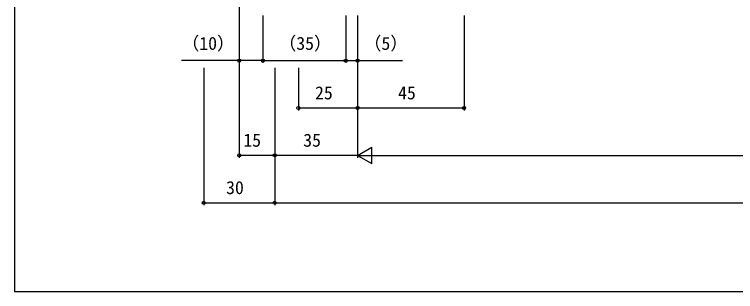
# Model space of a CAD drawing. Units: millimetres, scale not verified. Extents: x -437 to 438, y -554 to 551.
# Drawn here: x -436.8 to -132.1, y -553.7 to -436.7 of the extents above; entities that cross this region are included whole.
import ezdxf
from ezdxf.enums import TextEntityAlignment as Align

# ---------------------------------------------------------------- set-up
doc = ezdxf.new("R2010")
doc.units = ezdxf.units.MM
doc.header["$LTSCALE"] = 4
doc.layers.add('0-7_YKK_D', color=6, linetype='Continuous')
doc.layers.add('0-8_YKK_ZWAK', color=7, linetype='Continuous')
doc.styles.add('ＭＳ ゴシック', font='')
doc.styles.get('ＭＳ ゴシック').set_extended_font_data('MS Gothic')

msp = doc.modelspace()

# ---------------------------------------------------------------- linework, layer by layer
at = {"layer": '0-7_YKK_D'}
for p, q in [((-341.8, -406.9), (-341.8, -497.2)), ((-341.8, -437.2), (-341.8, -457.2)), ((-331.801, -437.2), (-331.801, -457.2)), ((-331.801, -437.2), (-331.801, -457.2)), ((-296.801, -437.2), (-296.801, -457.2)), ((-296.801, -437.2), (-296.801, -457.2)), ((-291.8, -437.2), (-291.8, -477.2)), ((-291.8, -437.2), (-291.8, -457.2)), ((-246.8, -437.2), (-246.8, -477.2)), ((-331.801, -456.2), (-296.801, -456.2)), ((-356.8, -459.2), (-356.8, -517.2)), ((-326.8, -459.2), (-326.8, -517.2)), ((-326.8, -459.2), (-326.8, -497.2)), ((-326.8, -459.2), (-326.8, -517.2)), ((-326.8, -459.2), (-326.8, -497.2)), ((-316.8, -459.2), (-316.8, -477.2)), ((-291.8, -459.2), (-291.8, -497.2)), ((-291.8, -459.2), (-291.8, -497.2)), ((-291.8, -459.2), (-291.8, -477.2)), ((-316.8, -476.2), (-291.8, -476.2)), ((-291.8, -476.2), (-246.8, -476.2)), ((-291.8, -496.2), (-285.738, -492.7)), ((-285.738, -499.7), (-285.738, -492.7)), ((-326.8, -496.2), (-341.8, -496.2)), ((-291.8, -496.2), (-326.8, -496.2)), ((-291.8, -496.2), (-285.738, -499.7)), ((-291.8, -496.2), (-279.676, -496.2)), ((-284.8, -496.2), (286.2, -496.2)), ((-356.8, -516.2), (-326.8, -516.2)), ((-326.8, -516.2), (328.2, -516.2))]:
    msp.add_line(p, q, dxfattribs=at)
for points in [[(-331.801, -456.2), (-341.8, -456.2), (-366.205, -456.2)], [(-296.801, -456.2), (-291.8, -456.2), (-272.849, -456.2)]]:
    msp.add_lwpolyline(points, dxfattribs=at)
for centre in [(-341.8, -456.2), (-331.801, -456.2), (-331.801, -456.2), (-296.801, -456.2), (-296.801, -456.2), (-291.8, -456.2), (-316.8, -476.2), (-291.8, -476.2), (-291.8, -476.2), (-246.8, -476.2), (-341.8, -496.2), (-326.8, -496.2), (-326.8, -496.2), (-356.8, -516.2), (-326.8, -516.2)]:
    msp.add_circle(centre, 0.637, dxfattribs=at)
at = {"layer": '0-8_YKK_ZWAK'}
msp.add_line((-436.8, 516.3), (-436.8, -553.7), dxfattribs=at)
msp.add_lwpolyline([(-436.8, -553.7), (438.2, -553.7), (438.2, 516.3)], dxfattribs=at)

# ---------------------------------------------------------------- texts
at = {"layer": '0-7_YKK_D', "style": 'ＭＳ ゴシック'}
for s, p in [('（10）', (-366.165, -453.305)), ('（35）', (-325.189, -453.305)), ('（5）', (-289.21, -453.305)), ('25', (-309.755, -474.2)), ('45', (-274.669, -474.2)), ('15', (-340.053, -494.2)), ('35', (-314.755, -494.2)), ('30', (-347.34, -514.2))]:
    msp.add_text(s, height=5.499, dxfattribs=at).set_placement(p, align=Align.BOTTOM_LEFT)

doc.saveas('drawing.dxf')
